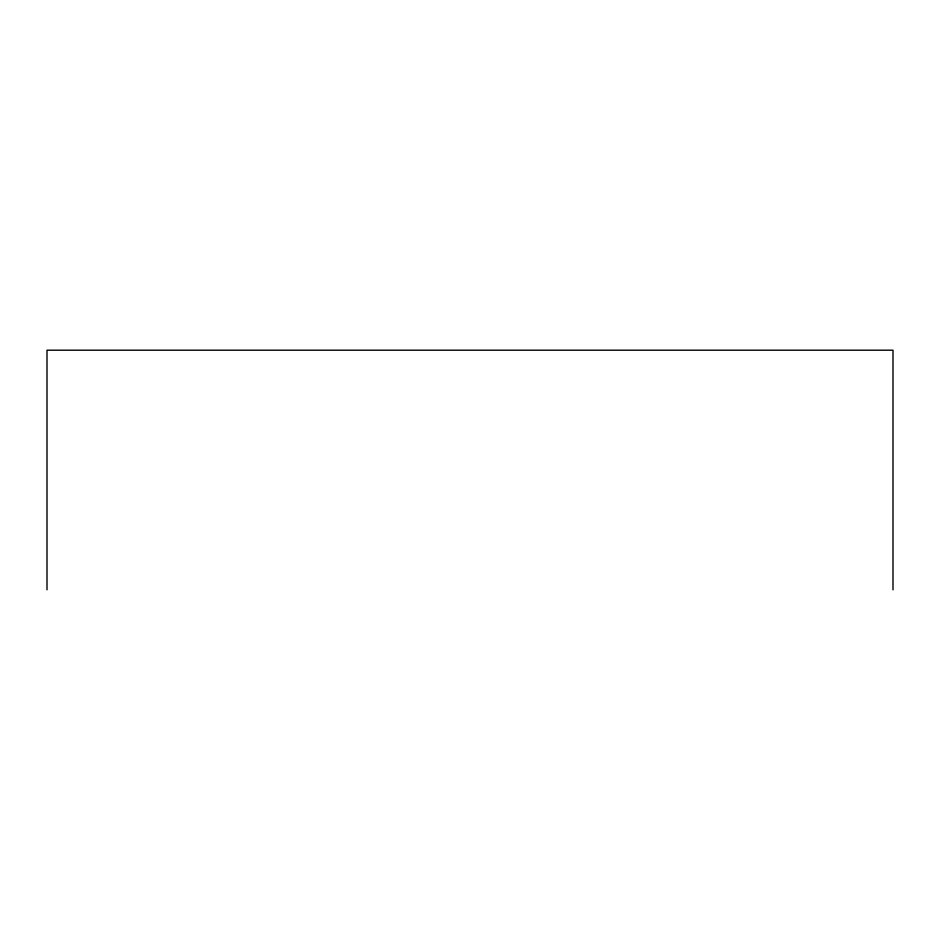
<?xml version="1.0" encoding="UTF-8"?>
<svg xmlns="http://www.w3.org/2000/svg" width="940" height="940" viewBox="0 0 940 940"><rect width="100%" height="100%" fill="white"/><g stroke="black" fill="none" stroke-linecap="round" stroke-linejoin="round"><path stroke-width="1.41" d="M893 589.803L893 350.197L47 350.197L47 589.803"/></g></svg>
